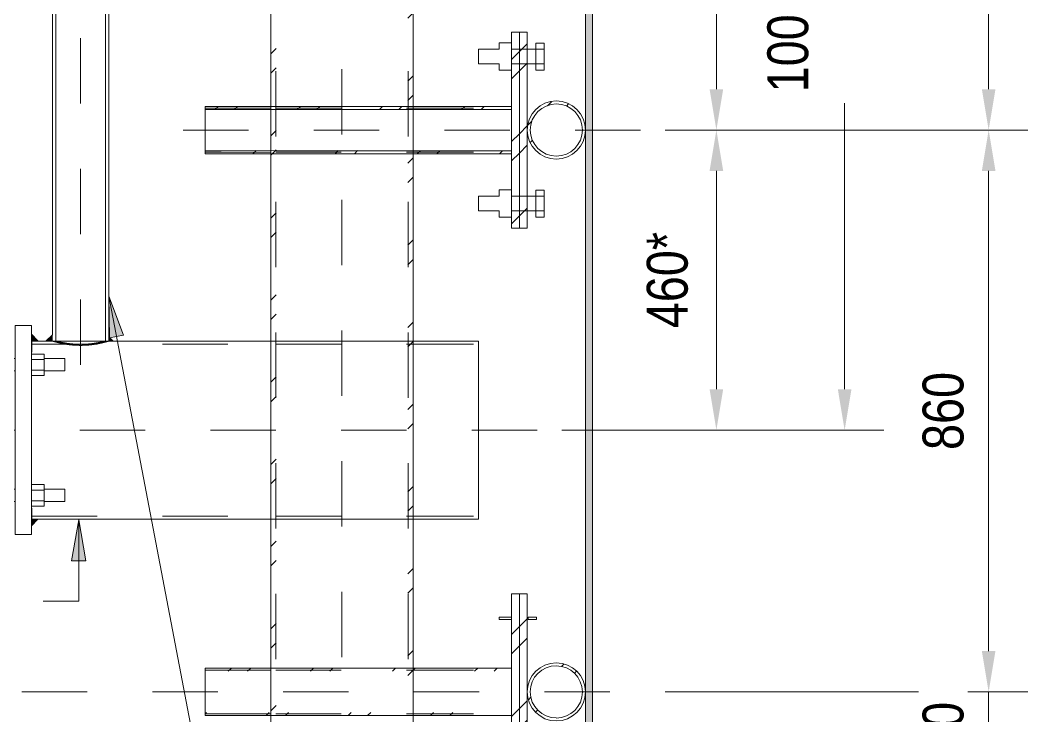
# Model space of a CAD drawing. Header units: metres. Extents: x -1109.9 to -1078.3, y 2.7 to 25.4.
# Drawn here: x -1080.542 to -1079, y 20.698 to 21.763 of the extents above; entities that cross this region are included whole.
import ezdxf

# ---------------------------------------------------------------- set-up
doc = ezdxf.new("R2010")
doc.units = ezdxf.units.M
doc.linetypes.add('JacobsCenter', pattern=[0.015, 0.009, -0.0015, 0.003, -0.0015])
doc.linetypes.add('JacobsDash', pattern=[0.0045, 0.003, -0.0015])
doc.layers.get('Defpoints').update_dxf_attribs({"color": 41})
for name, color, linetype, lineweight in [('A-ANNO-DIMS', 7, 'Continuous', 9), ('A-DETL', 7, 'Continuous', 13), ('A-DETL-GENF', 7, 'Continuous', 9), ('A-GENM', 7, 'Continuous', 35), ('A-SIGN', 7, 'Continuous', 9), ('G-ANNO-TEXT', 7, 'Continuous', 9), ('S-BEAM', 7, 'Continuous', 50), ('S-BEAM-HDLN', 7, 'JacobsDash', 18), ('S-FSTN', 7, 'Continuous', 18)]:
    doc.layers.add(name, color=color, linetype=linetype, lineweight=lineweight)
doc.styles.add('Arial Narrow', font='ARIALN.TTF', dxfattribs={"height": 0.0625})
doc.dimstyles.new('Dimension_Standard_O__mm_', dxfattribs={"dimscale": 0.3048, "dimtxt": 0.063964, "dimasz": 0.205052, "dimexe": 0.19685, "dimexo": 0.123031, "dimgap": 0.123031, "dimtad": 1, "dimdec": 0, "dimlfac": 1000, "dimzin": 0, "dimdsep": 46, "dimtxsty": 'Arial Narrow', "dimsah": 1, "dimcen": 0.09, "dimaunit": 1, "dimadec": 4, "dimazin": 0, "dimtfac": 1, "dimtdec": 4, "dimtix": 1, "dimtmove": 0, "dimatfit": 3, "dimfxl": 1, "dimtvp": 1, "dimtfill": 1, "dimtolj": 1, "dimtzin": 0, "dimlwd": 18, "dimlwe": 18, "dimarcsym": 2})
doc.dimstyles.new('Dimension_Standard_O__mm__2', dxfattribs={"dimscale": 0.3048, "dimtxt": 0.063964, "dimasz": 0.205052, "dimexe": 0.19685, "dimexo": 0.123031, "dimgap": 0.123031, "dimtad": 1, "dimdec": 0, "dimlfac": 1000, "dimzin": 0, "dimdsep": 46, "dimtxsty": 'Arial Narrow', "dimsah": 1, "dimcen": 0.09, "dimaunit": 1, "dimadec": 4, "dimazin": 0, "dimtfac": 1, "dimtdec": 4, "dimtix": 1, "dimtmove": 2, "dimatfit": 3, "dimfxl": 1, "dimtvp": 1, "dimtfill": 1, "dimtolj": 1, "dimtzin": 0, "dimlwd": 18, "dimlwe": 18, "dimarcsym": 2})
pattern_1 = [(45, (1135.386, 22.258), (-0.0628618, 0.0628618), []), (45, (1135.386, 22.354), (-0.0628618, 0.0628618), [])]

# ---------------------------------------------------------------- blocks, each defined once
blk = doc.blocks.new('T2D_STATIC SIGN BRACKET BR_08 _3750 WX2700 H_ - SIGN BRACKET 400x400-7293269-DRG-2873202 - TRUSS TYPE T5')
at = {"layer": 'A-GENM', "lineweight": 9}
h = blk.add_hatch(dxfattribs=at)
h.set_pattern_fill('FP_4', color=256, style=0, pattern_type=2)
h.set_pattern_definition(pattern_1)
h.paths.add_polyline_path([(1137.6841, 20.5848), (1137.6841, 23.2848), (1137.6759, 23.2848), (1137.6759, 20.5848)])
h.paths.add_polyline_path([(1137.8856, 20.5848), (1137.8938, 20.5848), (1137.8938, 23.2848), (1137.8856, 23.2848), (1137.8856, 20.8988)])
h = blk.add_hatch(dxfattribs=at)
h.set_pattern_fill('FP_4', color=256, style=0, pattern_type=2)
h.set_pattern_definition(pattern_1)
h.paths.add_polyline_path([(1138.0564, 21.4448), (1138.0564, 21.7448), (1138.0444, 21.7448), (1138.0444, 21.4448)])
h = blk.add_hatch(dxfattribs=at)
h.set_pattern_fill('FP_4', color=256, style=0, pattern_type=2)
h.set_pattern_definition(pattern_1)
h.paths.add_polyline_path([(1138.0684, 21.4448), (1138.0684, 21.7448), (1138.0564, 21.7448), (1138.0564, 21.4448)])
h = blk.add_hatch(dxfattribs=at)
h.set_pattern_fill('FP_4', color=256, style=0, pattern_type=2)
h.set_pattern_definition(pattern_1)
h.paths.add_polyline_path([(1138.1128, 21.5503), (1138.1243, 21.5518), (1138.135, 21.5563), (1138.1442, 21.5633), (1138.1513, 21.5725), (1138.1558, 21.5833), (1138.1573, 21.5948), (1138.1558, 21.6063), (1138.1513, 21.617), (1138.1442, 21.6262), (1138.135, 21.6333), (1138.1243, 21.6377), (1138.1128, 21.6392), (1138.1013, 21.6377), (1138.0906, 21.6333), (1138.0814, 21.6262), (1138.0743, 21.617), (1138.0699, 21.6063), (1138.0684, 21.5948), (1138.0699, 21.5833), (1138.0743, 21.5725), (1138.0814, 21.5633), (1138.0906, 21.5563), (1138.1013, 21.5518)])
h.paths.add_polyline_path([(1138.1128, 21.5548), (1138.1025, 21.5562), (1138.0928, 21.5602), (1138.0846, 21.5665), (1138.0782, 21.5748), (1138.0742, 21.5844), (1138.0729, 21.5948), (1138.0742, 21.6051), (1138.0782, 21.6147), (1138.0846, 21.623), (1138.0928, 21.6294), (1138.1025, 21.6334), (1138.1128, 21.6347), (1138.1232, 21.6334), (1138.1328, 21.6294), (1138.1411, 21.623), (1138.1474, 21.6147), (1138.1514, 21.6051), (1138.1528, 21.5948), (1138.1514, 21.5844), (1138.1474, 21.5748), (1138.1411, 21.5665), (1138.1328, 21.5602), (1138.1232, 21.5562), (1138.114, 21.555)])
h = blk.add_hatch(dxfattribs=at)
h.set_pattern_fill('FP_4', color=256, style=0, pattern_type=2)
h.set_pattern_definition(pattern_1)
h.paths.add_polyline_path([(1138.0444, 20.5848), (1138.0564, 20.5848), (1138.0564, 20.8848), (1138.0444, 20.8848), (1138.0444, 20.7348)])
h = blk.add_hatch(dxfattribs=at)
h.set_pattern_fill('FP_4', color=256, style=0, pattern_type=2)
h.set_pattern_definition(pattern_1)
h.paths.add_polyline_path([(1138.0564, 20.5848), (1138.0684, 20.5848), (1138.0684, 20.8848), (1138.0564, 20.8848), (1138.0564, 20.7348)])
h = blk.add_hatch(dxfattribs=at)
h.set_pattern_fill('FP_4', color=256, style=0, pattern_type=2)
h.set_pattern_definition(pattern_1)
h.paths.add_polyline_path([(1138.1128, 20.6903), (1138.1243, 20.6918), (1138.135, 20.6963), (1138.1442, 20.7033), (1138.1513, 20.7125), (1138.1557, 20.7233), (1138.1572, 20.7348), (1138.1557, 20.7463), (1138.1513, 20.757), (1138.1442, 20.7662), (1138.135, 20.7733), (1138.1243, 20.7777), (1138.1128, 20.7792), (1138.1013, 20.7777), (1138.0906, 20.7733), (1138.0814, 20.7662), (1138.0743, 20.757), (1138.0699, 20.7463), (1138.0683, 20.7348), (1138.0699, 20.7233), (1138.0743, 20.7125), (1138.0814, 20.7033), (1138.0906, 20.6963), (1138.1013, 20.6918)])
h.paths.add_polyline_path([(1138.1128, 20.6948), (1138.1025, 20.6962), (1138.0928, 20.7002), (1138.0845, 20.7065), (1138.0782, 20.7148), (1138.0742, 20.7244), (1138.0728, 20.7348), (1138.0742, 20.7451), (1138.0782, 20.7547), (1138.0845, 20.763), (1138.0928, 20.7694), (1138.1025, 20.7734), (1138.1128, 20.7747), (1138.1231, 20.7734), (1138.1328, 20.7694), (1138.141, 20.763), (1138.1474, 20.7547), (1138.1514, 20.7451), (1138.1527, 20.7348), (1138.1514, 20.7244), (1138.1474, 20.7148), (1138.141, 20.7065), (1138.1328, 20.7002), (1138.1231, 20.6962)])
at = {"layer": 'S-BEAM-HDLN', "linetype": 'Continuous', "lineweight": 9}
h = blk.add_hatch(dxfattribs=at)
h.set_pattern_fill('FP_4', color=256, style=0, pattern_type=2)
h.set_pattern_definition(pattern_1)
h.paths.add_polyline_path([(1138.0444, 21.5585), (1138.0444, 21.5632), (1137.5754, 21.5633), (1137.5754, 21.5585), (1138.006, 21.5585)])
h.paths.add_polyline_path([(1138.0444, 21.6264), (1138.0444, 21.6311), (1137.5754, 21.6311), (1137.5754, 21.6264), (1138.006, 21.6264)])
h = blk.add_hatch(dxfattribs=at)
h.set_pattern_fill('FP_4', color=256, style=0, pattern_type=2)
h.set_pattern_definition(pattern_1)
h.paths.add_polyline_path([(1138.0444, 20.6985), (1138.0444, 20.7032), (1137.5753, 20.7032), (1137.5753, 20.6985), (1138.006, 20.6985)])
h.paths.add_polyline_path([(1137.5753, 20.7663), (1138.0444, 20.7663), (1138.0444, 20.7711), (1137.5753, 20.7711)])
at = {"layer": 'A-GENM', "lineweight": 13}
for p, q in [((1137.6759, 22.0037), (1137.6759, 21.6284)), ((1137.8938, 21.6284), (1137.8938, 22.0037)), ((1138.0564, 21.7448), (1138.0444, 21.7448)), ((1138.0444, 21.7448), (1138.0444, 21.6284)), ((1138.0564, 21.4448), (1138.0564, 21.7448)), ((1138.0684, 21.7448), (1138.0564, 21.7448)), ((1138.0564, 21.7448), (1138.0564, 21.4448)), ((1138.0684, 21.4448), (1138.0684, 21.7448)), ((1138.0253, 21.7186), (1137.9936, 21.7186)), ((1137.9936, 21.7186), (1137.9936, 21.696)), ((1138.0444, 21.7281), (1138.0253, 21.7281)), ((1138.0253, 21.7281), (1138.0253, 21.7186)), ((1138.0444, 21.7186), (1138.0444, 21.7281)), ((1138.0944, 21.7185), (1138.0444, 21.7186)), ((1138.0944, 21.728), (1138.0817, 21.728)), ((1138.0817, 21.728), (1138.0817, 21.6865)), ((1138.0944, 21.6865), (1138.0944, 21.728)), ((1138.0944, 21.696), (1138.0944, 21.7185)), ((1137.9936, 21.696), (1138.0253, 21.696)), ((1138.0253, 21.696), (1138.0253, 21.6865)), ((1138.0253, 21.6865), (1138.0444, 21.6865)), ((1138.0444, 21.6865), (1138.0444, 21.696)), ((1138.0444, 21.696), (1138.0944, 21.696)), ((1138.0817, 21.6865), (1138.0944, 21.6865)), ((1137.6834, 21.6311), (1137.5754, 21.6311)), ((1137.5754, 21.6311), (1137.5754, 21.6284)), ((1137.5754, 21.6283), (1137.5754, 21.6264)), ((1137.5754, 21.6264), (1137.6834, 21.6264)), ((1137.5754, 21.5948), (1137.5754, 21.6264)), ((1137.6759, 21.6283), (1137.6759, 21.5613)), ((1137.8861, 21.6311), (1137.6835, 21.6311)), ((1137.6835, 21.6264), (1137.8861, 21.6264)), ((1138.0444, 21.6311), (1137.8862, 21.6311)), ((1137.8862, 21.6264), (1138.0444, 21.6264)), ((1137.8938, 21.5613), (1137.8938, 21.6283)), ((1138.0444, 21.6284), (1138.0444, 21.6311)), ((1138.0444, 21.6283), (1138.0444, 21.5613)), ((1138.0444, 21.6264), (1138.0444, 21.6283)), ((1137.5754, 21.5633), (1137.5754, 21.5948)), ((1137.6834, 21.5632), (1137.5754, 21.5633)), ((1137.5754, 21.5633), (1137.5754, 21.5613)), ((1137.5754, 21.5612), (1137.5754, 21.5585)), ((1137.6759, 21.5612), (1137.6759, 21.2673)), ((1137.8861, 21.5632), (1137.6835, 21.5632)), ((1138.0444, 21.5632), (1137.8862, 21.5632)), ((1137.8938, 21.2673), (1137.8938, 21.5612)), ((1138.0444, 21.5613), (1138.0444, 21.5632)), ((1138.0444, 21.5612), (1138.0444, 21.4448)), ((1138.0444, 21.5585), (1138.0444, 21.5612)), ((1137.5754, 21.5585), (1137.6834, 21.5585)), ((1137.6835, 21.5585), (1137.8861, 21.5585)), ((1137.8862, 21.5585), (1138.0444, 21.5585)), ((1138.0444, 21.5031), (1138.0253, 21.5031)), ((1138.0253, 21.5031), (1138.0253, 21.4936)), ((1138.0444, 21.4936), (1138.0444, 21.5031)), ((1138.0944, 21.503), (1138.0817, 21.503)), ((1138.0817, 21.503), (1138.0817, 21.4615)), ((1138.0944, 21.4615), (1138.0944, 21.503)), ((1138.0253, 21.4936), (1137.9936, 21.4936)), ((1137.9936, 21.4936), (1137.9936, 21.471)), ((1138.0944, 21.4935), (1138.0444, 21.4936)), ((1138.0944, 21.471), (1138.0944, 21.4935)), ((1137.9936, 21.471), (1138.0253, 21.471)), ((1138.0253, 21.471), (1138.0253, 21.4615)), ((1138.0444, 21.4615), (1138.0444, 21.471)), ((1138.0444, 21.471), (1138.0944, 21.471)), ((1138.0253, 21.4615), (1138.0444, 21.4615)), ((1138.0817, 21.4615), (1138.0944, 21.4615)), ((1138.0444, 21.4448), (1138.0564, 21.4448)), ((1138.0564, 21.4448), (1138.0684, 21.4448)), ((1137.6759, 21.2672), (1137.6759, 21.0038)), ((1137.8938, 21.0038), (1137.8938, 21.2672)), ((1137.6759, 21.0037), (1137.6759, 20.7684)), ((1137.8938, 20.7684), (1137.8938, 21.0037)), ((1138.0564, 20.8848), (1138.0444, 20.8848)), ((1138.0444, 20.8848), (1138.0444, 20.7684)), ((1138.0564, 20.5848), (1138.0564, 20.8848)), ((1138.0684, 20.8848), (1138.0564, 20.8848)), ((1138.0564, 20.8848), (1138.0564, 20.5848)), ((1138.0684, 20.5848), (1138.0684, 20.8848)), ((1138.0444, 20.8491), (1138.0253, 20.8491)), ((1138.0253, 20.8491), (1138.0253, 20.8454)), ((1138.0253, 20.8454), (1138.0444, 20.8454)), ((1138.0444, 20.8454), (1138.0444, 20.8491)), ((1138.0824, 20.8491), (1138.0697, 20.8491)), ((1138.0697, 20.8491), (1138.0697, 20.8454)), ((1138.0697, 20.8454), (1138.0824, 20.8454)), ((1138.0824, 20.8454), (1138.0824, 20.8491)), ((1137.6834, 20.7711), (1137.5753, 20.7711)), ((1137.5753, 20.7711), (1137.5753, 20.7684)), ((1137.5753, 20.7683), (1137.5753, 20.7663)), ((1137.5753, 20.7348), (1137.5753, 20.7663)), ((1137.6759, 20.7683), (1137.6759, 20.7013)), ((1137.8861, 20.7711), (1137.6835, 20.7711)), ((1138.0444, 20.7711), (1137.8862, 20.7711)), ((1137.8938, 20.7013), (1137.8938, 20.7683)), ((1138.0444, 20.7684), (1138.0444, 20.7711)), ((1138.0444, 20.7683), (1138.0444, 20.7013)), ((1138.0444, 20.7663), (1138.0444, 20.7683)), ((1137.5753, 20.7032), (1137.5753, 20.7348)), ((1137.5753, 20.7032), (1137.5753, 20.7013)), ((1137.5753, 20.7012), (1137.5753, 20.6985)), ((1137.5753, 20.6985), (1137.6834, 20.6985)), ((1137.6759, 20.7012), (1137.6759, 20.5848)), ((1137.6835, 20.6985), (1137.8861, 20.6985)), ((1137.8862, 20.6985), (1138.0444, 20.6985)), ((1137.8938, 20.5848), (1137.8938, 20.7012)), ((1138.0444, 20.7013), (1138.0444, 20.7032)), ((1138.0444, 20.7012), (1138.0444, 20.5848)), ((1138.0444, 20.6985), (1138.0444, 20.7012))]:
    blk.add_line(p, q, dxfattribs=at)
for centre, radius, start, end in [((1138.1128, 21.5948), 0.0445, 90, 270), ((1138.1128, 21.5948), 0.0445, 270, 90), ((1138.1128, 21.5948), 0.0399, 90, 270), ((1138.1128, 21.5948), 0.04, 270, 90), ((1138.1128, 20.7348), 0.0445, 90, 179.9998), ((1138.1128, 20.7348), 0.04, 90, 179.9998), ((1138.1128, 20.7348), 0.0445, 0.0002, 90), ((1138.1128, 20.7348), 0.0399, 0.0002, 90), ((1138.1128, 20.7348), 0.0445, 180, 270), ((1138.1128, 20.7348), 0.0399, 180, 270), ((1138.1128, 20.7348), 0.0445, 270, 360), ((1138.1128, 20.7348), 0.04, 270, 0)]:
    blk.add_arc(centre, radius, start, end, dxfattribs=at)
at = {"layer": 'S-BEAM-HDLN', "lineweight": 13}
for p, q in [((1137.6835, 23.2847), (1137.6835, 20.5848)), ((1137.8862, 23.2847), (1137.8862, 20.5848)), ((1137.5753, 21.6283), (1137.6834, 21.6283)), ((1137.5754, 21.6284), (1137.5998, 21.6284)), ((1137.6835, 21.6283), (1137.8861, 21.6283)), ((1137.8862, 21.6283), (1138.0444, 21.6283)), ((1137.5753, 21.5612), (1137.6834, 21.5612)), ((1137.5754, 21.5613), (1137.5997, 21.5613)), ((1137.6835, 21.5612), (1137.8861, 21.5612)), ((1137.8862, 21.5612), (1138.0444, 21.5612)), ((1137.5753, 20.7683), (1137.6834, 20.7683)), ((1137.6835, 20.7683), (1137.8861, 20.7683)), ((1137.8862, 20.7683), (1138.0444, 20.7683)), ((1137.5753, 20.7012), (1137.6834, 20.7012)), ((1137.6835, 20.7012), (1137.8861, 20.7012)), ((1137.8862, 20.7012), (1138.0444, 20.7012))]:
    blk.add_line(p, q, dxfattribs=at)
blk = doc.blocks.new('WGA22_Str_Fra_Steel_CHS - 273_1x4_8 CHS-7775142-DRG-2873202 - TRUSS TYPE T5')
at = {"layer": 'S-BEAM-HDLN', "lineweight": 13}
for p, q in [((1137.3099, 22.2673), (1137.6834, 22.2673)), ((1137.6835, 22.2673), (1137.8861, 22.2673)), ((1137.8862, 22.2673), (1137.9938, 22.2673)), ((1137.3099, 22.0038), (1137.6834, 22.0038)), ((1137.6835, 22.0038), (1137.8861, 22.0038)), ((1137.8862, 22.0038), (1137.9938, 22.0038))]:
    blk.add_line(p, q, dxfattribs=at)
blk = doc.blocks.new('N5S-AWS-001 SIGN3 - N5S-AWS-001 SIGN-9283896-DRG-2873202 - TRUSS TYPE T5')
at = {"layer": 'A-SIGN', "true_color": 0xc0c0c0}
blk.add_hatch(color=9, dxfattribs=at).paths.add_polyline_path([(1138.1575, 20.5851), (1138.168, 20.5851), (1138.168, 23.2844), (1138.1575, 23.2844), (1138.1575, 20.7348)])
at = {"layer": 'A-SIGN', "lineweight": 18}
for p, q in [((1138.1575, 23.2844), (1138.1575, 20.5851)), ((1138.168, 20.5851), (1138.168, 23.2844))]:
    blk.add_line(p, q, dxfattribs=at)
blk = doc.blocks.new('Column Base Plate with Anchors_T2D - 25mm-V15-DRG-2873202 - TRUSS TYPE T5')
at = {"layer": 'S-FSTN', "lineweight": 13}
for p, q in [((1137.2848, 20.9755), (1137.2848, 21.2955)), ((1137.3098, 21.2955), (1137.2848, 21.2955)), ((1137.3098, 21.2955), (1137.3098, 21.2822)), ((1137.3098, 21.2722), (1137.3098, 20.9991)), ((1137.2398, 21.2437), (1137.2398, 21.252)), ((1137.2525, 21.252), (1137.2398, 21.252)), ((1137.2525, 21.252), (1137.2525, 21.2437)), ((1137.3289, 21.252), (1137.3098, 21.252)), ((1137.3289, 21.252), (1137.3289, 21.2437)), ((1137.2398, 21.2273), (1137.2398, 21.2437)), ((1137.2525, 21.2437), (1137.2398, 21.2437)), ((1137.2598, 21.245), (1137.2525, 21.245)), ((1137.2525, 21.2437), (1137.2525, 21.2273)), ((1137.3289, 21.2437), (1137.3098, 21.2437)), ((1137.3606, 21.245), (1137.3289, 21.245)), ((1137.3289, 21.2437), (1137.3289, 21.2273)), ((1137.3606, 21.226), (1137.3606, 21.245)), ((1137.2398, 21.219), (1137.2398, 21.2273)), ((1137.2525, 21.2273), (1137.2398, 21.2273)), ((1137.2525, 21.2273), (1137.2525, 21.219)), ((1137.2525, 21.226), (1137.2598, 21.226)), ((1137.3098, 21.2273), (1137.3289, 21.2273)), ((1137.3289, 21.2273), (1137.3289, 21.219)), ((1137.3289, 21.226), (1137.3606, 21.226)), ((1137.2398, 21.219), (1137.2525, 21.219)), ((1137.3289, 21.219), (1137.3098, 21.219)), ((1137.2398, 21.0437), (1137.2398, 21.052)), ((1137.2525, 21.052), (1137.2398, 21.052)), ((1137.2525, 21.052), (1137.2525, 21.0437)), ((1137.3289, 21.052), (1137.3098, 21.052)), ((1137.3289, 21.052), (1137.3289, 21.0437)), ((1137.2398, 21.0273), (1137.2398, 21.0437)), ((1137.2525, 21.0437), (1137.2398, 21.0437)), ((1137.2598, 21.045), (1137.2525, 21.045)), ((1137.2525, 21.0437), (1137.2525, 21.0273)), ((1137.3289, 21.0437), (1137.3098, 21.0437)), ((1137.3606, 21.045), (1137.3289, 21.045)), ((1137.3289, 21.0437), (1137.3289, 21.0273)), ((1137.3606, 21.026), (1137.3606, 21.045)), ((1137.2398, 21.019), (1137.2398, 21.0273)), ((1137.2525, 21.0273), (1137.2398, 21.0273)), ((1137.2525, 21.0273), (1137.2525, 21.019)), ((1137.2525, 21.026), (1137.2598, 21.026)), ((1137.3098, 21.0273), (1137.3289, 21.0273)), ((1137.3289, 21.0273), (1137.3289, 21.019)), ((1137.3289, 21.026), (1137.3606, 21.026)), ((1137.2398, 21.019), (1137.2525, 21.019)), ((1137.3289, 21.019), (1137.3098, 21.019)), ((1137.3098, 20.9755), (1137.2848, 20.9755)), ((1137.3098, 20.9891), (1137.3098, 20.9755))]:
    blk.add_line(p, q, dxfattribs=at)
at = {"layer": 'S-FSTN', "linetype": 'JacobsDash', "lineweight": 13}
for p, q in [((1137.2848, 21.245), (1137.2599, 21.245)), ((1137.2599, 21.226), (1137.2848, 21.226)), ((1137.2848, 21.045), (1137.2599, 21.045)), ((1137.2599, 21.026), (1137.2848, 21.026))]:
    blk.add_line(p, q, dxfattribs=at)
blk = doc.blocks.new('DIMBLOCK65-DRG-2873202 - TRUSS TYPE T5')
at = {"layer": 'A-ANNO-DIMS', "color": 0, "lineweight": 18, "transparency": 16777216}
for p, q in [((-1079.7136, 22.1355), (-1079.2206, 22.1355)), ((-1079.2806, 22.073), (-1079.2806, 21.8591)), ((-1079.2806, 21.198), (-1079.2806, 21.636)), ((-1079.7136, 21.1355), (-1079.2206, 21.1355))]:
    blk.add_line(p, q, dxfattribs=at)
at = {"layer": 'A-ANNO-DIMS', "color": 0, "transparency": 16777216}
for points in [[(-1079.291, 22.073), (-1079.2702, 22.073), (-1079.2806, 22.1355)], [(-1079.291, 21.198), (-1079.2702, 21.198), (-1079.2806, 21.1355)]]:
    blk.add_solid(points, dxfattribs=at)
at = {"layer": 'Defpoints', "color": 0, "transparency": 16777216}
for p in [(-1079.7511, 22.1355), (-1079.7511, 21.1355), (-1079.2806, 21.1355)]:
    blk.add_point(p, dxfattribs=at)
at = {"layer": 'A-ANNO-DIMS', "color": 0, "lineweight": 18, "transparency": 16777216, "insert": (-1079.3989, 21.6525), "char_height": 0.0625, "width": 0.190066, "attachment_point": 1, "rotation": 90, "line_spacing_factor": 0.974696, "style": 'Arial Narrow', "bg_fill": 3, "box_fill_scale": 1.1, "bg_fill_color": 256, "bg_fill_true_color": 13158600, "bg_fill_transparency": 0}
blk.add_mtext('\\A1;1000', dxfattribs=at)
blk = doc.blocks.new('DIMBLOCK66-DRG-2873202 - TRUSS TYPE T5')
at = {"layer": 'A-ANNO-DIMS', "color": 0, "lineweight": 18, "transparency": 16777216}
for p, q in [((-1079.7136, 22.1355), (-1079.4169, 22.1355)), ((-1079.4769, 22.073), (-1079.4769, 21.6573)), ((-1079.5554, 21.5948), (-1079.4169, 21.5948))]:
    blk.add_line(p, q, dxfattribs=at)
at = {"layer": 'A-ANNO-DIMS', "color": 0, "transparency": 16777216}
for points in [[(-1079.4873, 22.073), (-1079.4665, 22.073), (-1079.4769, 22.1355)], [(-1079.4873, 21.6573), (-1079.4665, 21.6573), (-1079.4769, 21.5948)]]:
    blk.add_solid(points, dxfattribs=at)
at = {"layer": 'Defpoints', "color": 0, "transparency": 16777216}
for p in [(-1079.7511, 22.1355), (-1079.5929, 21.5948), (-1079.4769, 21.5948)]:
    blk.add_point(p, dxfattribs=at)
at = {"layer": 'A-ANNO-DIMS', "color": 0, "lineweight": 18, "transparency": 16777216, "insert": (-1079.5517, 21.8651), "char_height": 0.0625, "width": 0.175445, "attachment_point": 5, "rotation": 90, "style": 'Arial Narrow', "bg_fill": 3, "box_fill_scale": 1.1, "bg_fill_color": 256, "bg_fill_true_color": 13158600, "bg_fill_transparency": 0}
blk.add_mtext('\\A1;540\u200e*', dxfattribs=at)
blk = doc.blocks.new('DIMBLOCK67-DRG-2873202 - TRUSS TYPE T5')
at = {"layer": 'A-ANNO-DIMS', "color": 0, "lineweight": 18, "transparency": 16777216}
for p, q in [((-1079.5554, 21.5948), (-1079.4169, 21.5948)), ((-1079.4769, 21.5323), (-1079.4769, 21.198)), ((-1079.7136, 21.1355), (-1079.4169, 21.1355))]:
    blk.add_line(p, q, dxfattribs=at)
at = {"layer": 'A-ANNO-DIMS', "color": 0, "transparency": 16777216}
for points in [[(-1079.4873, 21.5323), (-1079.4665, 21.5323), (-1079.4769, 21.5948)], [(-1079.4873, 21.198), (-1079.4665, 21.198), (-1079.4769, 21.1355)]]:
    blk.add_solid(points, dxfattribs=at)
at = {"layer": 'Defpoints', "color": 0, "transparency": 16777216}
for p in [(-1079.5929, 21.5948), (-1079.7511, 21.1355), (-1079.4769, 21.1355)]:
    blk.add_point(p, dxfattribs=at)
at = {"layer": 'A-ANNO-DIMS', "color": 0, "lineweight": 18, "transparency": 16777216, "insert": (-1079.5517, 21.3651), "char_height": 0.0625, "width": 0.175445, "attachment_point": 5, "rotation": 90, "style": 'Arial Narrow', "bg_fill": 3, "box_fill_scale": 1.1, "bg_fill_color": 256, "bg_fill_true_color": 13158600, "bg_fill_transparency": 0}
blk.add_mtext('\\A1;460\u200e*', dxfattribs=at)
blk = doc.blocks.new('DIMBLOCK68-DRG-2873202 - TRUSS TYPE T5')
at = {"layer": 'A-ANNO-DIMS', "color": 0, "lineweight": 18, "transparency": 16777216}
for p, q in [((-1079.5554, 21.5948), (-1079.0002, 21.5948)), ((-1079.0602, 20.7973), (-1079.0602, 21.5323)), ((-1079.5554, 20.7348), (-1079.0002, 20.7348))]:
    blk.add_line(p, q, dxfattribs=at)
at = {"layer": 'A-ANNO-DIMS', "color": 0, "transparency": 16777216}
for points in [[(-1079.0706, 21.5323), (-1079.0498, 21.5323), (-1079.0602, 21.5948)], [(-1079.0706, 20.7973), (-1079.0498, 20.7973), (-1079.0602, 20.7348)]]:
    blk.add_solid(points, dxfattribs=at)
at = {"layer": 'Defpoints', "color": 0, "transparency": 16777216}
for p in [(-1079.5929, 21.5948), (-1079.0602, 21.5948), (-1079.5929, 20.7348)]:
    blk.add_point(p, dxfattribs=at)
at = {"layer": 'A-ANNO-DIMS', "color": 0, "lineweight": 18, "transparency": 16777216, "insert": (-1079.1296, 21.1648), "char_height": 0.0625, "width": 0.142549, "attachment_point": 5, "rotation": 90, "style": 'Arial Narrow', "bg_fill": 3, "box_fill_scale": 1.1, "bg_fill_color": 256, "bg_fill_true_color": 13158600, "bg_fill_transparency": 0}
blk.add_mtext('\\A1;860', dxfattribs=at)
blk = doc.blocks.new('DIMBLOCK69-DRG-2873202 - TRUSS TYPE T5')
at = {"layer": 'A-ANNO-DIMS', "color": 0, "lineweight": 18, "transparency": 16777216}
for p, q in [((-1079.5554, 22.4548), (-1079.0002, 22.4548)), ((-1079.0602, 21.6573), (-1079.0602, 22.3923)), ((-1079.5554, 21.5948), (-1079.0002, 21.5948))]:
    blk.add_line(p, q, dxfattribs=at)
at = {"layer": 'A-ANNO-DIMS', "color": 0, "transparency": 16777216}
for points in [[(-1079.0706, 22.3923), (-1079.0498, 22.3923), (-1079.0602, 22.4548)], [(-1079.0706, 21.6573), (-1079.0498, 21.6573), (-1079.0602, 21.5948)]]:
    blk.add_solid(points, dxfattribs=at)
at = {"layer": 'Defpoints', "color": 0, "transparency": 16777216}
for p in [(-1079.5929, 22.4548), (-1079.0602, 22.4548), (-1079.5929, 21.5948)]:
    blk.add_point(p, dxfattribs=at)
at = {"layer": 'A-ANNO-DIMS', "color": 0, "lineweight": 18, "transparency": 16777216, "insert": (-1079.1296, 22.0248), "char_height": 0.0625, "width": 0.142549, "attachment_point": 5, "rotation": 90, "style": 'Arial Narrow', "bg_fill": 3, "box_fill_scale": 1.1, "bg_fill_color": 256, "bg_fill_true_color": 13158600, "bg_fill_transparency": 0}
blk.add_mtext('\\A1;860', dxfattribs=at)
blk = doc.blocks.new('DIMBLOCK72-DRG-2873202 - TRUSS TYPE T5')
at = {"layer": 'A-ANNO-DIMS', "color": 0, "lineweight": 18, "transparency": 16777216}
for p, q in [((-1079.0602, 20.7973), (-1079.0602, 20.8598)), ((-1079.5554, 20.7348), (-1079.0002, 20.7348)), ((-1079.0602, 20.5848), (-1079.0602, 20.7348)), ((-1079.2154, 20.5848), (-1079.0002, 20.5848)), ((-1079.0602, 20.5223), (-1079.0602, 20.4598))]:
    blk.add_line(p, q, dxfattribs=at)
at = {"layer": 'A-ANNO-DIMS', "color": 0, "transparency": 16777216}
for points in [[(-1079.0706, 20.7973), (-1079.0498, 20.7973), (-1079.0602, 20.7348)], [(-1079.0706, 20.5223), (-1079.0498, 20.5223), (-1079.0602, 20.5848)]]:
    blk.add_solid(points, dxfattribs=at)
at = {"layer": 'Defpoints', "color": 0, "transparency": 16777216}
for p in [(-1079.5929, 20.7348), (-1079.0602, 20.7348), (-1079.2529, 20.5848)]:
    blk.add_point(p, dxfattribs=at)
at = {"layer": 'A-ANNO-DIMS', "color": 0, "lineweight": 18, "transparency": 16777216, "insert": (-1079.1296, 20.6598), "char_height": 0.0625, "width": 0.142549, "attachment_point": 5, "rotation": 90, "style": 'Arial Narrow', "bg_fill": 3, "box_fill_scale": 1.1, "bg_fill_color": 256, "bg_fill_true_color": 13158600, "bg_fill_transparency": 0}
blk.add_mtext('\\A1;150', dxfattribs=at)

msp = doc.modelspace()

# ---------------------------------------------------------------- hatches: boundary and pattern name
at = {"layer": 'A-DETL-GENF'}
for points in [[(-1080.5152, 21.2722), (-1080.5249, 21.2822), (-1080.5249, 21.2722)], [(-1080.4933, 21.2721), (-1080.4933, 21.2809), (-1080.5024, 21.2721)], [(-1080.4064, 21.2721), (-1080.4006, 21.2721), (-1080.4064, 21.2777)], [(-1080.5249, 20.9891), (-1080.5152, 20.9991), (-1080.5249, 20.9991)]]:
    msp.add_hatch(color=256, dxfattribs=at).paths.add_polyline_path(points)
at = {"layer": 'G-ANNO-TEXT'}
for points in [[(-1080.4067, 21.3403), (-1080.4058, 21.2768), (-1080.3842, 21.2809)], [(-1080.4529, 20.9981), (-1080.4639, 20.9356), (-1080.4419, 20.9356)]]:
    msp.add_hatch(color=256, dxfattribs=at).paths.add_polyline_path(points)

# ---------------------------------------------------------------- linework, layer by layer
at = {"layer": 'A-DETL', "linetype": 'JacobsCenter', "lineweight": 18}
for p, q in [((-1080.0499, 23.2878), (-1080.0499, 20.4844)), ((-1080.4499, 22.1355), (-1080.4499, 21.1355)), ((-1080.2929, 21.5948), (-1079.5929, 21.5948)), ((-1079.7511, 21.1355), (-1081.8504, 21.1355)), ((-1080.5401, 20.7348), (-1079.5929, 20.7348))]:
    msp.add_line(p, q, dxfattribs=at)
at = {"layer": 'A-DETL'}
for p, q in [((-1080.5249, 21.2822), (-1080.5249, 21.2722)), ((-1080.5152, 21.2722), (-1080.5249, 21.2822)), ((-1080.5249, 21.2722), (-1080.5152, 21.2722)), ((-1080.4933, 21.2809), (-1080.5024, 21.2721)), ((-1080.5024, 21.2721), (-1080.4933, 21.2721)), ((-1080.4933, 21.2721), (-1080.4933, 21.2809)), ((-1080.4064, 21.2721), (-1080.4064, 21.2777)), ((-1080.4064, 21.2777), (-1080.4006, 21.2721)), ((-1080.4006, 21.2721), (-1080.4064, 21.2721)), ((-1080.5249, 20.9891), (-1080.5249, 20.9991)), ((-1080.5249, 20.9991), (-1080.5152, 20.9991)), ((-1080.5152, 20.9991), (-1080.5249, 20.9891))]:
    msp.add_line(p, q, dxfattribs=at)
at = {"layer": 'A-DETL', "lineweight": 18}
msp.add_line((-1079.8409, 21.2718), (-1079.8409, 20.999), dxfattribs=at)
at = {"layer": 'G-ANNO-TEXT'}
for p, q in [((-1080.4067, 21.3403), (-1080.4058, 21.2768)), ((-1080.3842, 21.2809), (-1080.4067, 21.3403)), ((-1080.4067, 21.3403), (-1080.1756, 20.1289)), ((-1080.4058, 21.2768), (-1080.3842, 21.2809)), ((-1080.4529, 20.9981), (-1080.4639, 20.9356)), ((-1080.4419, 20.9356), (-1080.4529, 20.9981)), ((-1080.4529, 20.9981), (-1080.4529, 20.8736)), ((-1080.4639, 20.9356), (-1080.4419, 20.9356)), ((-1080.5056, 20.8736), (-1080.5072, 20.8736)), ((-1080.4529, 20.8736), (-1080.5056, 20.8736))]:
    msp.add_line(p, q, dxfattribs=at)
at = {"layer": 'S-BEAM', "lineweight": 13}
for p, q in [((-1080.4881, 21.2718), (-1080.4881, 21.9992)), ((-1080.4117, 21.9992), (-1080.4117, 21.2718)), ((-1080.4066, 21.2718), (-1080.4066, 21.9992)), ((-1080.4932, 21.9893), (-1080.4932, 21.2809)), ((-1080.1513, 21.2718), (-1080.5248, 21.2718)), ((-1080.5248, 21.2718), (-1080.5248, 21.2673)), ((-1080.4932, 21.2718), (-1080.4881, 21.2718)), ((-1080.4117, 21.2718), (-1080.4066, 21.2718)), ((-1079.9486, 21.2718), (-1080.1512, 21.2718)), ((-1079.8409, 21.2718), (-1079.9485, 21.2718)), ((-1079.8409, 21.2673), (-1079.8409, 21.2718)), ((-1080.5248, 21.2672), (-1080.5248, 21.267)), ((-1080.5248, 21.2549), (-1080.5248, 21.267)), ((-1079.8409, 21.267), (-1079.8409, 21.2672)), ((-1079.8409, 21.267), (-1079.8409, 21.2549)), ((-1080.5248, 21.004), (-1080.5248, 21.0161)), ((-1079.8409, 21.0161), (-1079.8409, 21.004)), ((-1080.5248, 21.004), (-1080.5248, 21.0038)), ((-1080.5248, 21.0037), (-1080.5248, 20.9992)), ((-1080.5248, 20.9992), (-1080.1513, 20.9992)), ((-1080.1512, 20.9992), (-1079.9486, 20.9992)), ((-1079.9485, 20.9992), (-1079.8409, 20.9992)), ((-1079.8409, 21.0038), (-1079.8409, 21.004)), ((-1079.8409, 20.9992), (-1079.8409, 21.0037))]:
    msp.add_line(p, q, dxfattribs=at)
at = {"layer": 'S-BEAM-HDLN', "lineweight": 13}
for points, knots in [([(-1080.4777, 21.268), (-1080.4786, 21.2682), (-1080.4805, 21.2686), (-1080.4831, 21.2692), (-1080.4855, 21.2698), (-1080.4883, 21.2705), (-1080.4911, 21.2712), (-1080.4926, 21.2716), (-1080.4931, 21.2718)], [0.5, 0.5, 0.5, 0.5, 0.5625, 0.625, 0.6875, 0.75, 0.875, 0.9918428, 0.9918428, 0.9918428, 0.9918428]), ([(-1080.488, 21.2718), (-1080.4874, 21.2716), (-1080.486, 21.2713), (-1080.4835, 21.2707), (-1080.481, 21.2702), (-1080.4789, 21.2697), (-1080.4766, 21.2693), (-1080.4741, 21.2689), (-1080.4715, 21.2684), (-1080.4687, 21.268), (-1080.4658, 21.2677), (-1080.4634, 21.2674), (-1080.462, 21.2673), (-1080.4616, 21.2673)], [0.0101725, 0.0101725, 0.0101725, 0.0101725, 0.125, 0.25, 0.3125, 0.375, 0.4375, 0.5, 0.5625, 0.625, 0.6875, 0.75, 0.7727618, 0.7727618, 0.7727618, 0.7727618]), ([(-1080.4732, 21.2672), (-1080.4737, 21.2673), (-1080.4752, 21.2676), (-1080.4767, 21.2678), (-1080.4777, 21.268)], [0.40942786, 0.40942786, 0.40942786, 0.40942786, 0.4375, 0.5, 0.5, 0.5, 0.5]), ([(-1080.4382, 21.2673), (-1080.4378, 21.2673), (-1080.4364, 21.2674), (-1080.434, 21.2677), (-1080.4311, 21.268), (-1080.4283, 21.2684), (-1080.4257, 21.2689), (-1080.4232, 21.2693), (-1080.4209, 21.2697), (-1080.4188, 21.2702), (-1080.4163, 21.2707), (-1080.4138, 21.2713), (-1080.4124, 21.2716), (-1080.4118, 21.2718)], [0.2272382, 0.2272382, 0.2272382, 0.2272382, 0.25, 0.3125, 0.375, 0.4375, 0.5, 0.5625, 0.625, 0.6875, 0.75, 0.875, 0.9898275, 0.9898275, 0.9898275, 0.9898275]), ([(-1080.4221, 21.268), (-1080.4231, 21.2678), (-1080.4246, 21.2676), (-1080.4261, 21.2673), (-1080.4266, 21.2672)], [0.5, 0.5, 0.5, 0.5, 0.5625, 0.59057214, 0.59057214, 0.59057214, 0.59057214]), ([(-1080.4067, 21.2718), (-1080.4072, 21.2716), (-1080.4087, 21.2712), (-1080.4115, 21.2705), (-1080.4143, 21.2698), (-1080.4167, 21.2692), (-1080.4193, 21.2686), (-1080.4212, 21.2682), (-1080.4221, 21.268)], [0.0081572, 0.0081572, 0.0081572, 0.0081572, 0.125, 0.25, 0.3125, 0.375, 0.4375, 0.5, 0.5, 0.5, 0.5]), ([(-1080.4647, 21.266), (-1080.4658, 21.2661), (-1080.4682, 21.2664), (-1080.4708, 21.2668), (-1080.4722, 21.2671), (-1080.4726, 21.2671)], [0.25, 0.25, 0.25, 0.25, 0.3125, 0.375, 0.3970397, 0.3970397, 0.3970397, 0.3970397]), ([(-1080.4595, 21.2671), (-1080.4585, 21.267), (-1080.4553, 21.2669), (-1080.4521, 21.2668), (-1080.4499, 21.2668)], [0.8144052, 0.8144052, 0.8144052, 0.8144052, 0.875, 1, 1, 1, 1]), ([(-1080.4499, 21.2668), (-1080.4477, 21.2668), (-1080.4445, 21.2669), (-1080.4413, 21.267), (-1080.4403, 21.2671)], [0, 0, 0, 0, 0.125, 0.1855948, 0.1855948, 0.1855948, 0.1855948]), ([(-1080.4272, 21.2671), (-1080.4276, 21.2671), (-1080.429, 21.2668), (-1080.4316, 21.2664), (-1080.434, 21.2661), (-1080.4351, 21.266)], [0.6029603, 0.6029603, 0.6029603, 0.6029603, 0.625, 0.6875, 0.75, 0.75, 0.75, 0.75])]:
    msp.add_open_spline(points, degree=3, knots=knots, dxfattribs=at)
for points in [[(-1080.4499, 21.2652), (-1080.4524, 21.2653), (-1080.4574, 21.2654), (-1080.4623, 21.2658), (-1080.4647, 21.266)], [(-1080.4351, 21.266), (-1080.4375, 21.2658), (-1080.4424, 21.2654), (-1080.4474, 21.2653), (-1080.4499, 21.2652)]]:
    msp.add_open_spline(points, degree=3, dxfattribs=at)

# ---------------------------------------------------------------- block references
at = {"layer": 'A-SIGN'}
msp.add_blockref('N5S-AWS-001 SIGN3 - N5S-AWS-001 SIGN-9283896-DRG-2873202 - TRUSS TYPE T5', (-2217.8347, 0), dxfattribs=at)
at = {"layer": 'S-BEAM-HDLN', "lineweight": 13}
for name, p in [('T2D_STATIC SIGN BRACKET BR_08 _3750 WX2700 H_ - SIGN BRACKET 400x400-7293269-DRG-2873202 - TRUSS TYPE T5', (-2217.8347, 0)), ('WGA22_Str_Fra_Steel_CHS - 273_1x4_8 CHS-7775142-DRG-2873202 - TRUSS TYPE T5', (-2217.8347, -1))]:
    msp.add_blockref(name, p, dxfattribs=at)
at = {"layer": 'S-FSTN', "linetype": 'JacobsDash', "lineweight": 13}
msp.add_blockref('Column Base Plate with Anchors_T2D - 25mm-V15-DRG-2873202 - TRUSS TYPE T5', (-2217.8347, 0), dxfattribs=at)

# ---------------------------------------------------------------- next in the draw order: dimensions: what is measured, and where the dimension line sits
at = {"layer": 'A-ANNO-DIMS', "lineweight": 18}
dim = msp.add_linear_dim(base=(-1079.2806, 21.1355), p1=(-1079.7511, 22.1355), p2=(-1079.7511, 21.1355), angle=90, dimstyle='Dimension_Standard_O__mm__2', override={"dimpost": '<>', "dimfxl": 1}, dxfattribs=at)
dim.commit()
dim.dimension.update_dxf_attribs({"geometry": 'DIMBLOCK65-DRG-2873202 - TRUSS TYPE T5', "text_midpoint": (-1079.3572, 21.7476), "dimtype": 160, "text_rotation": 90})

# ---------------------------------------------------------------- next in the draw order: dimensions: what is measured, and where the dimension line sits
dim = msp.add_linear_dim(base=(-1079.4769, 21.5948), p1=(-1079.7511, 22.1355), p2=(-1079.5929, 21.5948), angle=90, text='540\u200e*', dimstyle='Dimension_Standard_O__mm_', override={"dimpost": '<>', "dimfxl": 0.563398}, dxfattribs=at)
dim.commit()
dim.dimension.update_dxf_attribs({"geometry": 'DIMBLOCK66-DRG-2873202 - TRUSS TYPE T5', "text_midpoint": (-1079.5517, 21.8651)})

# ---------------------------------------------------------------- next in the draw order: dimensions: what is measured, and where the dimension line sits
dim = msp.add_linear_dim(base=(-1079.4769, 21.1355), p1=(-1079.5929, 21.5948), p2=(-1079.7511, 21.1355), angle=90, text='460\u200e*', dimstyle='Dimension_Standard_O__mm_', override={"dimpost": '<>', "dimfxl": 0.485748}, dxfattribs=at)
dim.commit()
dim.dimension.update_dxf_attribs({"geometry": 'DIMBLOCK67-DRG-2873202 - TRUSS TYPE T5', "text_midpoint": (-1079.5517, 21.3651)})

# ---------------------------------------------------------------- next in the draw order: dimensions: what is measured, and where the dimension line sits
dim = msp.add_linear_dim(base=(-1079.0602, 21.5948), p1=(-1079.5929, 20.7348), p2=(-1079.5929, 21.5948), angle=90, dimstyle='Dimension_Standard_O__mm_', override={"dimpost": '<>', "dimfxl": 0.86}, dxfattribs=at)
dim.commit()
dim.dimension.update_dxf_attribs({"geometry": 'DIMBLOCK68-DRG-2873202 - TRUSS TYPE T5', "text_midpoint": (-1079.1296, 21.1648)})

# ---------------------------------------------------------------- next in the draw order: dimensions: what is measured, and where the dimension line sits
for base, p1, p2, override, picture, middle in [((-1079.0602, 22.4548), (-1079.5929, 21.5948), (-1079.5929, 22.4548), {"dimpost": '<>', "dimfxl": 0.86}, 'DIMBLOCK69-DRG-2873202 - TRUSS TYPE T5', (-1079.1296, 22.0248)), ((-1079.0602, 20.7348), (-1079.2529, 20.5848), (-1079.5929, 20.7348), {"dimpost": '<>', "dimfxl": 0.371618}, 'DIMBLOCK72-DRG-2873202 - TRUSS TYPE T5', (-1079.1296, 20.6598))]:
    dim = msp.add_linear_dim(base=base, p1=p1, p2=p2, angle=90, dimstyle='Dimension_Standard_O__mm_', override=override, dxfattribs=at)
    dim.commit()
    dim.dimension.update_dxf_attribs({"geometry": picture, "text_midpoint": middle})

doc.saveas('drawing.dxf')
